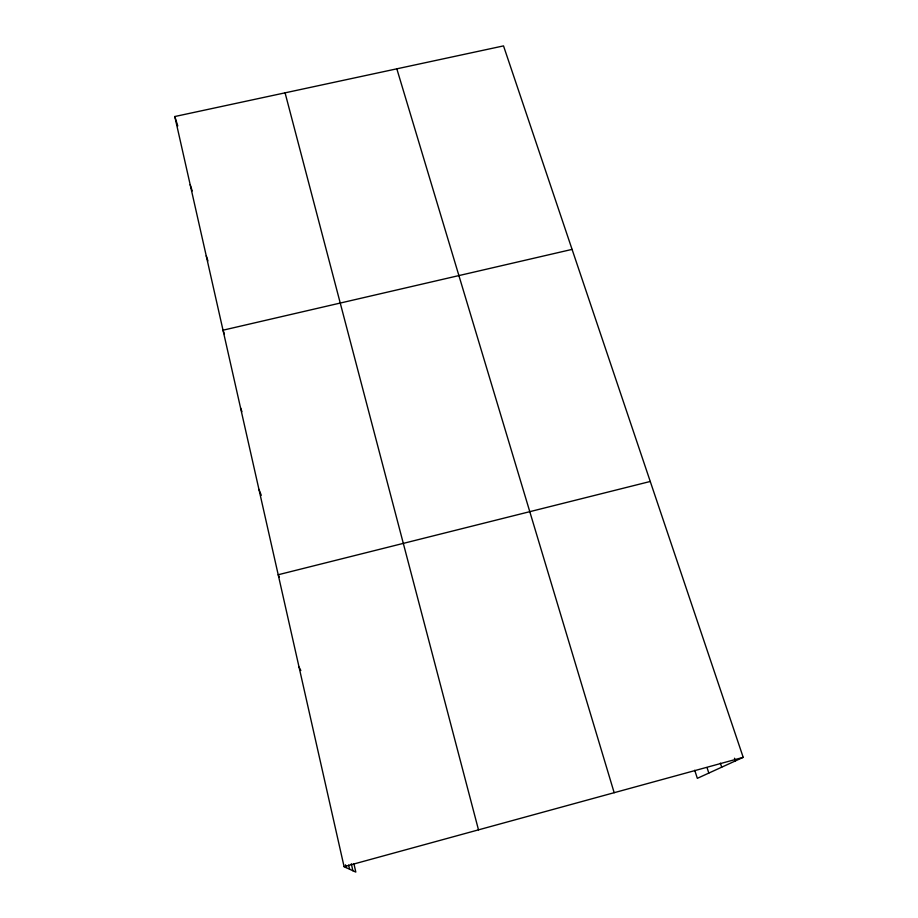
<?xml version="1.0" encoding="UTF-8"?>
<svg xmlns="http://www.w3.org/2000/svg" width="918" height="918" viewBox="0 0 918 918"><rect width="100%" height="100%" fill="white"/><g stroke="black" fill="none" stroke-linecap="round" stroke-linejoin="round"><path stroke-width="1.38" d="M353.912 863.746L355.817 872.1L344.089 866.672L174.799 116.529L503.523 45.9L743.201 757.35L697.336 778.338L694.731 770.259M344.089 866.672L743.201 757.35M650.265 481.468L278.211 574.748L279.347 577.319M572.075 249.386L223.017 330.193L224.336 333.945M299.05 667.111L300.84 670.507M258.945 489.397L261.297 495.307M240.573 407.971L241.939 411.654M206.24 255.847L207.927 260.873M734.492 758.234L735.387 760.93M720.378 763.133L721.709 767.184M707.055 767.655L708.822 773.082M190.175 184.69L192.218 190.944M174.799 116.529L177.771 125.927M396.828 68.827L614.165 792.693M285.073 92.833L478.496 829.849M351.319 863.815L352.891 870.746M348.656 865.066L349.597 869.22M345.466 864.825L346.097 867.602"/></g></svg>
